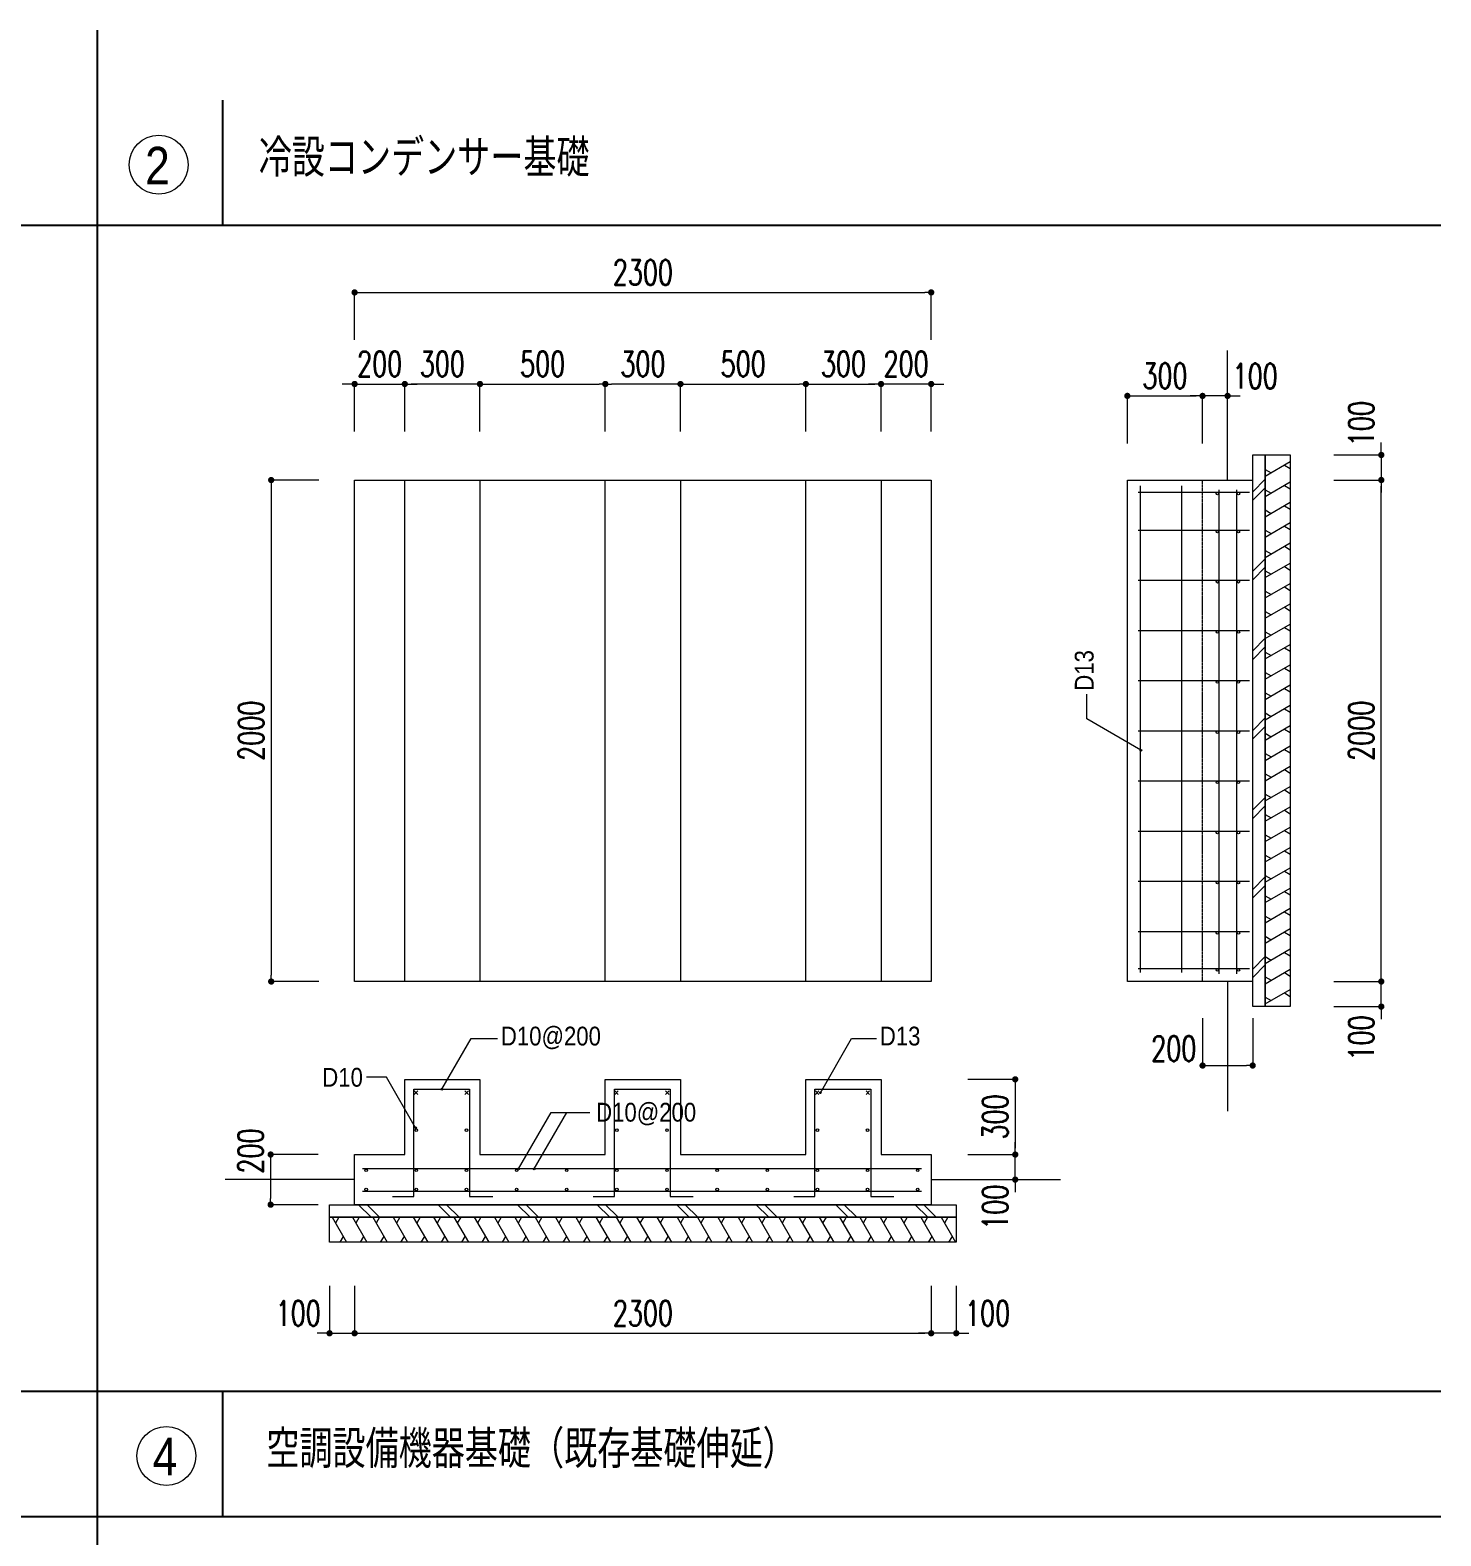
# Model space of a CAD drawing. Header units: millimetres. Extents: x 3721 to 423725, y 3529 to 115772.
# Drawn here: x 140741 to 163252, y 91752 to 115772 of the extents above; entities that cross this region are included whole.
import ezdxf
from ezdxf.enums import TextEntityAlignment as Align

# ---------------------------------------------------------------- set-up
doc = ezdxf.new("R2010")
doc.units = ezdxf.units.MM
doc.header["$LTSCALE"] = 0.2
doc.header["$PDMODE"] = 1
doc.linetypes.add('HIDDEN', pattern=[0.375, 0.25, -0.125])
doc.layers.get('Defpoints').update_dxf_attribs({"color": 40})
doc.layers.add('92 設備記述', color=3, linetype='Continuous')
doc.layers.add('A_タイトル枠', color=7, linetype='Continuous')
for name, color, linetype, lineweight, true_color in [('A_寸法', 1, 'Continuous', 9, 0xff0000), ('改修範囲', 1, 'Continuous', 9, 0xff0000), ('改修記述', 1, 'Continuous', 9, 0xff0000)]:
    doc.layers.add(name, color=color, linetype=linetype, lineweight=lineweight, true_color=true_color)
doc.styles.add('Dim', font='simplex.shx', dxfattribs={"width": 0.7, "bigfont": 'extfont2.shx'})
doc.styles.add('Standard-A', font='romans.shx', dxfattribs={"bigfont": 'extfont2.shx'})
doc.styles.add('スタイル1', font='MS PGothic.ttf')
doc.dimstyles.new('1-200', dxfattribs={"dimscale": 200, "dimtxt": 3, "dimasz": 1, "dimexe": 1, "dimexo": 1, "dimgap": 1, "dimtad": 1, "dimdec": 0, "dimtxsty": 'Dim', "dimblk": 'DOT', "dimcen": 2.5, "dimadec": 0, "dimazin": 0, "dimtfac": 1, "dimtdec": 0, "dimtix": 1, "dimtmove": 2, "dimatfit": 3, "dimldrblk": '引出線', "dimfxl": 1, "dimlwd": -1, "dimlwe": -1, "dimarcsym": 0})

# ---------------------------------------------------------------- blocks, each defined once
blk = doc.blocks.new('_Dot')
at = {"color": 0, "linetype": 'ByBlock', "lineweight": -2}
blk.add_line((-0.5, 0), (-1, 0), dxfattribs=at)
at = {"color": 0, "linetype": 'ByBlock', "const_width": 0.5}
blk.add_lwpolyline([(-0.25, 0, 1), (0.25, 0, 1)], format="xyb", close=True, dxfattribs=at)
blk = doc.blocks.new('*D38')
at = {"layer": 'A_寸法', "color": 0, "transparency": 16777216}
for p, q in [((145346, 108595), (144588, 108595)), ((144588, 108495), (144588, 100695)), ((145346, 100595), (144588, 100595))]:
    blk.add_line(p, q, dxfattribs=at)
at = {"layer": 'Defpoints', "color": 0, "transparency": 16777216}
for p in [(145346, 108595), (144588, 100595), (145346, 100595)]:
    blk.add_point(p, dxfattribs=at)
at = {"layer": 'A_寸法', "color": 0, "transparency": 16777216, "xscale": 100, "yscale": 100, "zscale": 100}
for p, rotation in [((144588, 108595), 90), ((144588, 100595), 270)]:
    blk.add_blockref('_Dot', p, dxfattribs=dict(at, rotation=rotation))
at = {"layer": 'A_寸法', "color": 0, "transparency": 16777216, "insert": (144268, 104595), "char_height": 400, "attachment_point": 5, "rotation": 90, "style": 'Dim'}
blk.add_mtext('2000', dxfattribs=at)
blk = doc.blocks.new('引出線')
at = {"color": 0, "linetype": 'ByBlock'}
for points in [[(0, 0), (-1.96, -0.4)], [(-1, 0), (0, 0)]]:
    blk.add_lwpolyline(points, dxfattribs=at)
blk = doc.blocks.new('*D39')
at = {"layer": 'A_寸法', "color": 0, "transparency": 16777216}
for p, q in [((145919, 110830), (145919, 111588)), ((146019, 111588), (155019, 111588)), ((155119, 110830), (155119, 111588))]:
    blk.add_line(p, q, dxfattribs=at)
at = {"layer": 'Defpoints', "color": 0, "transparency": 16777216}
for p in [(155119, 111588), (145919, 110830), (155119, 110830)]:
    blk.add_point(p, dxfattribs=at)
at = {"layer": 'A_寸法', "color": 0, "transparency": 16777216, "xscale": 100, "yscale": 100, "zscale": 100, "rotation": 180}
blk.add_blockref('_Dot', (145919, 111588), dxfattribs=at)
at = {"layer": 'A_寸法', "color": 0, "transparency": 16777216, "xscale": 100, "yscale": 100, "zscale": 100}
blk.add_blockref('_Dot', (155119, 111588), dxfattribs=at)
at = {"layer": 'A_寸法', "color": 0, "transparency": 16777216, "insert": (150519, 111908), "char_height": 400, "attachment_point": 5, "style": 'Dim'}
blk.add_mtext('2300', dxfattribs=at)
blk = doc.blocks.new('*D40')
at = {"layer": 'A_寸法', "color": 0, "transparency": 16777216}
for p, q in [((145819, 110127), (145719, 110127)), ((145919, 109369), (145919, 110127)), ((145919, 110127), (146719, 110127)), ((146719, 109369), (146719, 110127)), ((146819, 110127), (146919, 110127))]:
    blk.add_line(p, q, dxfattribs=at)
at = {"layer": 'Defpoints', "color": 0, "transparency": 16777216}
for p in [(146719, 110127), (145919, 109369), (146719, 109369)]:
    blk.add_point(p, dxfattribs=at)
at = {"layer": 'A_寸法', "color": 0, "transparency": 16777216, "xscale": 100, "yscale": 100, "zscale": 100}
blk.add_blockref('_Dot', (145919, 110127), dxfattribs=at)
at = {"layer": 'A_寸法', "color": 0, "transparency": 16777216, "xscale": 100, "yscale": 100, "zscale": 100, "rotation": 180}
blk.add_blockref('_Dot', (146719, 110127), dxfattribs=at)
at = {"layer": 'A_寸法', "color": 0, "transparency": 16777216, "insert": (146319, 110447), "char_height": 400, "attachment_point": 5, "style": 'Dim'}
blk.add_mtext('200', dxfattribs=at)
blk = doc.blocks.new('*D41')
at = {"layer": 'A_寸法', "color": 0, "transparency": 16777216}
for p, q in [((146719, 109369), (146719, 110127)), ((147819, 110127), (146819, 110127)), ((147919, 109369), (147919, 110127))]:
    blk.add_line(p, q, dxfattribs=at)
at = {"layer": 'Defpoints', "color": 0, "transparency": 16777216}
for p in [(146719, 110127), (146719, 109369), (147919, 109369)]:
    blk.add_point(p, dxfattribs=at)
at = {"layer": 'A_寸法', "color": 0, "transparency": 16777216, "xscale": 100, "yscale": 100, "zscale": 100, "rotation": 180}
blk.add_blockref('_Dot', (146719, 110127), dxfattribs=at)
at = {"layer": 'A_寸法', "color": 0, "transparency": 16777216, "xscale": 100, "yscale": 100, "zscale": 100}
blk.add_blockref('_Dot', (147919, 110127), dxfattribs=at)
at = {"layer": 'A_寸法', "color": 0, "transparency": 16777216, "insert": (147319, 110447), "char_height": 400, "attachment_point": 5, "style": 'Dim'}
blk.add_mtext('300', dxfattribs=at)
blk = doc.blocks.new('*D42')
at = {"layer": 'A_寸法', "color": 0, "transparency": 16777216}
for p, q in [((147919, 109369), (147919, 110127)), ((148019, 110127), (149819, 110127)), ((149919, 109369), (149919, 110127))]:
    blk.add_line(p, q, dxfattribs=at)
at = {"layer": 'Defpoints', "color": 0, "transparency": 16777216}
for p in [(149919, 110127), (147919, 109369), (149919, 109369)]:
    blk.add_point(p, dxfattribs=at)
at = {"layer": 'A_寸法', "color": 0, "transparency": 16777216, "xscale": 100, "yscale": 100, "zscale": 100, "rotation": 180}
blk.add_blockref('_Dot', (147919, 110127), dxfattribs=at)
at = {"layer": 'A_寸法', "color": 0, "transparency": 16777216, "xscale": 100, "yscale": 100, "zscale": 100}
blk.add_blockref('_Dot', (149919, 110127), dxfattribs=at)
at = {"layer": 'A_寸法', "color": 0, "transparency": 16777216, "insert": (148919, 110447), "char_height": 400, "attachment_point": 5, "style": 'Dim'}
blk.add_mtext('500', dxfattribs=at)
blk = doc.blocks.new('*D43')
at = {"layer": 'A_寸法', "color": 0, "transparency": 16777216}
for p, q in [((154219, 110127), (154119, 110127)), ((154319, 109369), (154319, 110127)), ((155119, 110127), (154319, 110127)), ((155119, 109369), (155119, 110127)), ((155219, 110127), (155319, 110127))]:
    blk.add_line(p, q, dxfattribs=at)
at = {"layer": 'Defpoints', "color": 0, "transparency": 16777216}
for p in [(154319, 110127), (154319, 109369), (155119, 109369)]:
    blk.add_point(p, dxfattribs=at)
at = {"layer": 'A_寸法', "color": 0, "transparency": 16777216, "xscale": 100, "yscale": 100, "zscale": 100}
blk.add_blockref('_Dot', (154319, 110127), dxfattribs=at)
at = {"layer": 'A_寸法', "color": 0, "transparency": 16777216, "xscale": 100, "yscale": 100, "zscale": 100, "rotation": 180}
blk.add_blockref('_Dot', (155119, 110127), dxfattribs=at)
at = {"layer": 'A_寸法', "color": 0, "transparency": 16777216, "insert": (154719, 110447), "char_height": 400, "attachment_point": 5, "style": 'Dim'}
blk.add_mtext('200', dxfattribs=at)
blk = doc.blocks.new('*D44')
at = {"layer": 'A_寸法', "color": 0, "transparency": 16777216}
for p, q in [((153119, 109369), (153119, 110127)), ((153219, 110127), (154219, 110127)), ((154319, 109369), (154319, 110127))]:
    blk.add_line(p, q, dxfattribs=at)
at = {"layer": 'Defpoints', "color": 0, "transparency": 16777216}
for p in [(154319, 110127), (153119, 109369), (154319, 109369)]:
    blk.add_point(p, dxfattribs=at)
at = {"layer": 'A_寸法', "color": 0, "transparency": 16777216, "xscale": 100, "yscale": 100, "zscale": 100, "rotation": 180}
blk.add_blockref('_Dot', (153119, 110127), dxfattribs=at)
at = {"layer": 'A_寸法', "color": 0, "transparency": 16777216, "xscale": 100, "yscale": 100, "zscale": 100}
blk.add_blockref('_Dot', (154319, 110127), dxfattribs=at)
at = {"layer": 'A_寸法', "color": 0, "transparency": 16777216, "insert": (153719, 110447), "char_height": 400, "attachment_point": 5, "style": 'Dim'}
blk.add_mtext('300', dxfattribs=at)
blk = doc.blocks.new('*D45')
at = {"layer": 'A_寸法', "color": 0, "transparency": 16777216}
for p, q in [((149919, 109369), (149919, 110127)), ((151019, 110127), (150019, 110127)), ((151119, 109369), (151119, 110127))]:
    blk.add_line(p, q, dxfattribs=at)
at = {"layer": 'Defpoints', "color": 0, "transparency": 16777216}
for p in [(149919, 110127), (149919, 109369), (151119, 109369)]:
    blk.add_point(p, dxfattribs=at)
at = {"layer": 'A_寸法', "color": 0, "transparency": 16777216, "xscale": 100, "yscale": 100, "zscale": 100, "rotation": 180}
blk.add_blockref('_Dot', (149919, 110127), dxfattribs=at)
at = {"layer": 'A_寸法', "color": 0, "transparency": 16777216, "xscale": 100, "yscale": 100, "zscale": 100}
blk.add_blockref('_Dot', (151119, 110127), dxfattribs=at)
at = {"layer": 'A_寸法', "color": 0, "transparency": 16777216, "insert": (150519, 110447), "char_height": 400, "attachment_point": 5, "style": 'Dim'}
blk.add_mtext('300', dxfattribs=at)
blk = doc.blocks.new('*D46')
at = {"layer": 'A_寸法', "color": 0, "transparency": 16777216}
for p, q in [((151119, 109369), (151119, 110127)), ((151219, 110127), (153019, 110127)), ((153119, 109369), (153119, 110127))]:
    blk.add_line(p, q, dxfattribs=at)
at = {"layer": 'Defpoints', "color": 0, "transparency": 16777216}
for p in [(153119, 110127), (151119, 109369), (153119, 109369)]:
    blk.add_point(p, dxfattribs=at)
at = {"layer": 'A_寸法', "color": 0, "transparency": 16777216, "xscale": 100, "yscale": 100, "zscale": 100, "rotation": 180}
blk.add_blockref('_Dot', (151119, 110127), dxfattribs=at)
at = {"layer": 'A_寸法', "color": 0, "transparency": 16777216, "xscale": 100, "yscale": 100, "zscale": 100}
blk.add_blockref('_Dot', (153119, 110127), dxfattribs=at)
at = {"layer": 'A_寸法', "color": 0, "transparency": 16777216, "insert": (152119, 110447), "char_height": 400, "attachment_point": 5, "style": 'Dim'}
blk.add_mtext('500', dxfattribs=at)
blk = doc.blocks.new('*D19')
at = {"layer": 'A_寸法', "color": 0, "transparency": 16777216}
for p, q in [((145919, 95742), (145919, 94984)), ((155119, 95742), (155119, 94984)), ((146019, 94984), (155019, 94984))]:
    blk.add_line(p, q, dxfattribs=at)
at = {"layer": 'Defpoints', "color": 0, "transparency": 16777216}
for p in [(145919, 95742), (155119, 95742), (155119, 94984)]:
    blk.add_point(p, dxfattribs=at)
at = {"layer": 'A_寸法', "color": 0, "transparency": 16777216, "xscale": 100, "yscale": 100, "zscale": 100, "rotation": 180}
blk.add_blockref('_Dot', (145919, 94984), dxfattribs=at)
at = {"layer": 'A_寸法', "color": 0, "transparency": 16777216, "xscale": 100, "yscale": 100, "zscale": 100}
blk.add_blockref('_Dot', (155119, 94984), dxfattribs=at)
at = {"layer": 'A_寸法', "color": 0, "transparency": 16777216, "insert": (150519, 95304), "char_height": 400, "attachment_point": 5, "style": 'Dim'}
blk.add_mtext('2300', dxfattribs=at)
blk = doc.blocks.new('*D20')
at = {"layer": 'A_寸法', "color": 0, "transparency": 16777216}
for p, q in [((145519, 95742), (145519, 94984)), ((145919, 95742), (145919, 94984)), ((145419, 94984), (145319, 94984)), ((145519, 94984), (145919, 94984)), ((146019, 94984), (146119, 94984))]:
    blk.add_line(p, q, dxfattribs=at)
at = {"layer": 'Defpoints', "color": 0, "transparency": 16777216}
for p in [(145519, 95742), (145919, 95742), (145919, 94984)]:
    blk.add_point(p, dxfattribs=at)
at = {"layer": 'A_寸法', "color": 0, "transparency": 16777216, "xscale": 100, "yscale": 100, "zscale": 100}
blk.add_blockref('_Dot', (145519, 94984), dxfattribs=at)
at = {"layer": 'A_寸法', "color": 0, "transparency": 16777216, "xscale": 100, "yscale": 100, "zscale": 100, "rotation": 180}
blk.add_blockref('_Dot', (145919, 94984), dxfattribs=at)
at = {"layer": 'A_寸法', "color": 0, "transparency": 16777216, "insert": (145019, 95304), "char_height": 400, "attachment_point": 5, "style": 'Dim'}
blk.add_mtext('100', dxfattribs=at)
blk = doc.blocks.new('*D21')
at = {"layer": 'A_寸法', "color": 0, "transparency": 16777216}
for p, q in [((155119, 95742), (155119, 94984)), ((155519, 95742), (155519, 94984)), ((155019, 94984), (154919, 94984)), ((155519, 94984), (155119, 94984)), ((155619, 94984), (155719, 94984))]:
    blk.add_line(p, q, dxfattribs=at)
at = {"layer": 'Defpoints', "color": 0, "transparency": 16777216}
for p in [(155119, 95742), (155519, 95742), (155119, 94984)]:
    blk.add_point(p, dxfattribs=at)
at = {"layer": 'A_寸法', "color": 0, "transparency": 16777216, "xscale": 100, "yscale": 100, "zscale": 100}
blk.add_blockref('_Dot', (155119, 94984), dxfattribs=at)
at = {"layer": 'A_寸法', "color": 0, "transparency": 16777216, "xscale": 100, "yscale": 100, "zscale": 100, "rotation": 180}
blk.add_blockref('_Dot', (155519, 94984), dxfattribs=at)
at = {"layer": 'A_寸法', "color": 0, "transparency": 16777216, "insert": (156019, 95304), "char_height": 400, "attachment_point": 5, "style": 'Dim'}
blk.add_mtext('100', dxfattribs=at)
blk = doc.blocks.new('*D22')
at = {"layer": 'A_寸法', "color": 0, "transparency": 16777216}
for p, q in [((156460, 97935), (156460, 98035)), ((155702, 97835), (156460, 97835)), ((156460, 97435), (156460, 97835)), ((155702, 97435), (156460, 97435)), ((156460, 97335), (156460, 97235))]:
    blk.add_line(p, q, dxfattribs=at)
at = {"layer": 'Defpoints', "color": 0, "transparency": 16777216}
for p in [(155702, 97835), (156460, 97835), (155702, 97435)]:
    blk.add_point(p, dxfattribs=at)
at = {"layer": 'A_寸法', "color": 0, "transparency": 16777216, "xscale": 100, "yscale": 100, "zscale": 100}
for p, rotation in [((156460, 97835), 270), ((156460, 97435), 90)]:
    blk.add_blockref('_Dot', p, dxfattribs=dict(at, rotation=rotation))
at = {"layer": 'A_寸法', "color": 0, "transparency": 16777216, "insert": (156140, 96995), "char_height": 400, "attachment_point": 5, "rotation": 90, "style": 'Dim'}
blk.add_mtext('100', dxfattribs=at)
blk = doc.blocks.new('*D23')
at = {"layer": 'A_寸法', "color": 0, "transparency": 16777216}
for p, q in [((155702, 99035), (156460, 99035)), ((156460, 98935), (156460, 97935)), ((155702, 97835), (156460, 97835))]:
    blk.add_line(p, q, dxfattribs=at)
at = {"layer": 'Defpoints', "color": 0, "transparency": 16777216}
for p in [(155702, 99035), (155702, 97835), (156460, 97835)]:
    blk.add_point(p, dxfattribs=at)
at = {"layer": 'A_寸法', "color": 0, "transparency": 16777216, "xscale": 100, "yscale": 100, "zscale": 100}
for p, rotation in [((156460, 99035), 90), ((156460, 97835), 270)]:
    blk.add_blockref('_Dot', p, dxfattribs=dict(at, rotation=rotation))
at = {"layer": 'A_寸法', "color": 0, "transparency": 16777216, "insert": (156140, 98435), "char_height": 400, "attachment_point": 5, "rotation": 90, "style": 'Dim'}
blk.add_mtext('300', dxfattribs=at)
blk = doc.blocks.new('*D25')
at = {"layer": 'A_寸法', "color": 0, "transparency": 16777216}
for p, q in [((145337, 97835), (144579, 97835)), ((144579, 97735), (144579, 97135)), ((145337, 97035), (144579, 97035))]:
    blk.add_line(p, q, dxfattribs=at)
at = {"layer": 'Defpoints', "color": 0, "transparency": 16777216}
for p in [(145337, 97835), (144579, 97035), (145337, 97035)]:
    blk.add_point(p, dxfattribs=at)
at = {"layer": 'A_寸法', "color": 0, "transparency": 16777216, "xscale": 100, "yscale": 100, "zscale": 100}
for p, rotation in [((144579, 97835), 90), ((144579, 97035), 270)]:
    blk.add_blockref('_Dot', p, dxfattribs=dict(at, rotation=rotation))
at = {"layer": 'A_寸法', "color": 0, "transparency": 16777216, "insert": (144259, 97891), "char_height": 400, "attachment_point": 5, "rotation": 90, "style": 'Dim'}
blk.add_mtext('200', dxfattribs=at)
blk = doc.blocks.new('*D54')
at = {"layer": 'A_寸法', "color": 0, "transparency": 16777216}
for p, q in [((161543, 108595), (162301, 108595)), ((162301, 100695), (162301, 108495)), ((161543, 100595), (162301, 100595))]:
    blk.add_line(p, q, dxfattribs=at)
at = {"layer": 'Defpoints', "color": 0, "transparency": 16777216}
for p in [(161543, 108595), (162301, 108595), (161543, 100595)]:
    blk.add_point(p, dxfattribs=at)
at = {"layer": 'A_寸法', "color": 0, "transparency": 16777216, "xscale": 100, "yscale": 100, "zscale": 100}
for p, rotation in [((162301, 108595), 90), ((162301, 100595), 270)]:
    blk.add_blockref('_Dot', p, dxfattribs=dict(at, rotation=rotation))
at = {"layer": 'A_寸法', "color": 0, "transparency": 16777216, "insert": (161981, 104595), "char_height": 400, "attachment_point": 5, "rotation": 90, "style": 'Dim'}
blk.add_mtext('2000', dxfattribs=at)
blk = doc.blocks.new('*D55')
at = {"layer": 'A_寸法', "color": 0, "transparency": 16777216}
for p, q in [((162301, 100695), (162301, 100795)), ((161543, 100595), (162301, 100595)), ((162301, 100195), (162301, 100595)), ((161543, 100195), (162301, 100195)), ((162301, 100095), (162301, 99995))]:
    blk.add_line(p, q, dxfattribs=at)
at = {"layer": 'Defpoints', "color": 0, "transparency": 16777216}
for p in [(161543, 100595), (162301, 100595), (161543, 100195)]:
    blk.add_point(p, dxfattribs=at)
at = {"layer": 'A_寸法', "color": 0, "transparency": 16777216, "xscale": 100, "yscale": 100, "zscale": 100}
for p, rotation in [((162301, 100595), 270), ((162301, 100195), 90)]:
    blk.add_blockref('_Dot', p, dxfattribs=dict(at, rotation=rotation))
at = {"layer": 'A_寸法', "color": 0, "transparency": 16777216, "insert": (161981, 99695), "char_height": 400, "attachment_point": 5, "rotation": 90, "style": 'Dim'}
blk.add_mtext('100', dxfattribs=at)
blk = doc.blocks.new('*D56')
at = {"layer": 'A_寸法', "color": 0, "transparency": 16777216}
for p, q in [((162301, 109095), (162301, 109195)), ((161543, 108995), (162301, 108995)), ((162301, 108995), (162301, 108595)), ((161543, 108595), (162301, 108595)), ((162301, 108495), (162301, 108395))]:
    blk.add_line(p, q, dxfattribs=at)
at = {"layer": 'Defpoints', "color": 0, "transparency": 16777216}
for p in [(161543, 108995), (161543, 108595), (162301, 108595)]:
    blk.add_point(p, dxfattribs=at)
at = {"layer": 'A_寸法', "color": 0, "transparency": 16777216, "xscale": 100, "yscale": 100, "zscale": 100}
for p, rotation in [((162301, 108995), 270), ((162301, 108595), 90)]:
    blk.add_blockref('_Dot', p, dxfattribs=dict(at, rotation=rotation))
at = {"layer": 'A_寸法', "color": 0, "transparency": 16777216, "insert": (161981, 109495), "char_height": 400, "attachment_point": 5, "rotation": 90, "style": 'Dim'}
blk.add_mtext('100', dxfattribs=at)
blk = doc.blocks.new('*D57')
at = {"layer": 'A_寸法', "color": 0, "transparency": 16777216}
for p, q in [((159349, 109937), (159249, 109937)), ((159449, 109179), (159449, 109937)), ((159849, 109937), (159449, 109937)), ((159849, 109179), (159849, 109937)), ((159949, 109937), (160049, 109937))]:
    blk.add_line(p, q, dxfattribs=at)
at = {"layer": 'Defpoints', "color": 0, "transparency": 16777216}
for p in [(159449, 109937), (159449, 109179), (159849, 109179)]:
    blk.add_point(p, dxfattribs=at)
at = {"layer": 'A_寸法', "color": 0, "transparency": 16777216, "xscale": 100, "yscale": 100, "zscale": 100}
blk.add_blockref('_Dot', (159449, 109937), dxfattribs=at)
at = {"layer": 'A_寸法', "color": 0, "transparency": 16777216, "xscale": 100, "yscale": 100, "zscale": 100, "rotation": 180}
blk.add_blockref('_Dot', (159849, 109937), dxfattribs=at)
at = {"layer": 'A_寸法', "color": 0, "transparency": 16777216, "insert": (160289, 110253), "char_height": 400, "attachment_point": 5, "style": 'Dim'}
blk.add_mtext('100', dxfattribs=at)
blk = doc.blocks.new('*D58')
at = {"layer": 'A_寸法', "color": 0, "transparency": 16777216}
for p, q in [((158249, 109179), (158249, 109937)), ((158349, 109937), (159349, 109937)), ((159449, 109179), (159449, 109937))]:
    blk.add_line(p, q, dxfattribs=at)
at = {"layer": 'Defpoints', "color": 0, "transparency": 16777216}
for p in [(159449, 109937), (158249, 109179), (159449, 109179)]:
    blk.add_point(p, dxfattribs=at)
at = {"layer": 'A_寸法', "color": 0, "transparency": 16777216, "xscale": 100, "yscale": 100, "zscale": 100, "rotation": 180}
blk.add_blockref('_Dot', (158249, 109937), dxfattribs=at)
at = {"layer": 'A_寸法', "color": 0, "transparency": 16777216, "xscale": 100, "yscale": 100, "zscale": 100}
blk.add_blockref('_Dot', (159449, 109937), dxfattribs=at)
at = {"layer": 'A_寸法', "color": 0, "transparency": 16777216, "insert": (158849, 110257), "char_height": 400, "attachment_point": 5, "style": 'Dim'}
blk.add_mtext('300', dxfattribs=at)
blk = doc.blocks.new('*D59')
at = {"layer": 'A_寸法', "color": 0, "transparency": 16777216}
for p, q in [((159449, 100013), (159449, 99255)), ((160249, 100013), (160249, 99255)), ((159549, 99255), (160149, 99255))]:
    blk.add_line(p, q, dxfattribs=at)
at = {"layer": 'Defpoints', "color": 0, "transparency": 16777216}
for p in [(159449, 100013), (160249, 100013), (160249, 99255)]:
    blk.add_point(p, dxfattribs=at)
at = {"layer": 'A_寸法', "color": 0, "transparency": 16777216, "xscale": 100, "yscale": 100, "zscale": 100, "rotation": 180}
blk.add_blockref('_Dot', (159449, 99255), dxfattribs=at)
at = {"layer": 'A_寸法', "color": 0, "transparency": 16777216, "xscale": 100, "yscale": 100, "zscale": 100}
blk.add_blockref('_Dot', (160249, 99255), dxfattribs=at)
at = {"layer": 'A_寸法', "color": 0, "transparency": 16777216, "insert": (158990, 99525), "char_height": 400, "attachment_point": 5, "style": 'Dim'}
blk.add_mtext('200', dxfattribs=at)

msp = doc.modelspace()

# ---------------------------------------------------------------- hatches: boundary and pattern name
at = {"layer": '改修範囲', "transparency": 33554687}
h = msp.add_hatch(color=256, dxfattribs=at)
h.dxf.hatch_style = 1
h.paths.add_polyline_path([(158452.8, 104291.8, 0.5773503), (158464.5, 104271.6), (158464.5, 104285.1)])
h.paths.add_polyline_path([(158452.8, 104291.8), (158464.5, 104285.1), (158464.5, 104298.5, 0.2679492)])
h.paths.add_polyline_path([(158464.5, 104298.5), (158464.5, 104285.1), (158464.5, 104271.6, 1)])
h = msp.add_hatch(color=256, dxfattribs=at)
h.dxf.hatch_style = 1
h.paths.add_polyline_path([(147316, 98888.2, 0.5773503), (147295.8, 98876.5), (147309.3, 98876.5)])
h.paths.add_polyline_path([(147316, 98888.2), (147309.3, 98876.5), (147322.8, 98876.5, 0.2679492)])
h.paths.add_polyline_path([(147322.8, 98876.5), (147309.3, 98876.5), (147295.8, 98876.5, 1)])
h = msp.add_hatch(color=256, dxfattribs=at)
h.dxf.hatch_style = 1
h.paths.add_polyline_path([(153357.1, 98832.5, 0.5773503), (153336.9, 98820.8), (153350.3, 98820.8)])
h.paths.add_polyline_path([(153357.1, 98832.5), (153350.3, 98820.8), (153363.8, 98820.8, 0.2679492)])
h.paths.add_polyline_path([(153363.8, 98820.8), (153350.3, 98820.8), (153336.9, 98820.8, 1)])
h = msp.add_hatch(color=256, dxfattribs=at)
h.dxf.hatch_style = 1
h.paths.add_polyline_path([(146885.8, 98273.6, -0.5773503), (146906, 98261.9), (146892.5, 98261.9)])
h.paths.add_polyline_path([(146885.8, 98273.6), (146892.5, 98261.9), (146879, 98261.9, -0.2679492)])
h.paths.add_polyline_path([(146879, 98261.9), (146892.5, 98261.9), (146906, 98261.9, -1)])
h = msp.add_hatch(color=256, dxfattribs=at)
h.dxf.hatch_style = 1
h.paths.add_polyline_path([(148541, 97617.3, 0.5773503), (148520.8, 97605.6), (148534.3, 97605.6)])
h.paths.add_polyline_path([(148541, 97617.3), (148534.3, 97605.6), (148547.8, 97605.6, 0.2679492)])
h.paths.add_polyline_path([(148547.8, 97605.6), (148534.3, 97605.6), (148520.8, 97605.6, 1)])
h = msp.add_hatch(color=256, dxfattribs=at)
h.dxf.hatch_style = 1
h.paths.add_polyline_path([(148791.1, 97617.3, 0.5773503), (148770.9, 97605.6), (148784.4, 97605.6)])
h.paths.add_polyline_path([(148791.1, 97617.3), (148784.4, 97605.6), (148797.9, 97605.6, 0.2679492)])
h.paths.add_polyline_path([(148797.9, 97605.6), (148784.4, 97605.6), (148770.9, 97605.6, 1)])

# ---------------------------------------------------------------- linework, layer by layer
at = {"layer": 'A_タイトル枠', "linetype": 'Continuous'}
for p, q in [((141813, 115772.4), (141813, 61682.1)), ((143813, 114652.9), (143813, 112652.9)), ((163252, 112652.9), (118229.8, 112652.9)), ((163252, 94054.6), (118229.8, 94054.6)), ((143813, 94054.6), (143813, 92054.6)), ((163252, 92054.6), (118229.8, 92054.6))]:
    msp.add_line(p, q, dxfattribs=at)
at = {"layer": '改修範囲'}
for p, q in [((159849.5, 108595.3), (159849.5, 110661.3)), ((160449.5, 108657.2), (160849.5, 108888.2)), ((160754.2, 108833.2), (160849.5, 108778.2)), ((158249.5, 108595.3), (160249.5, 108595.3)), ((158249.5, 100595.3), (158249.5, 108595.3)), ((160249.5, 108407.8), (160449.5, 108607.8)), ((160449.5, 108765.3), (160543, 108711.3)), ((158424.1, 108403.1), (160196.5, 108403.1)), ((158461, 100739.3), (158461, 108502.5)), ((159120, 100739.3), (159120, 108502.5)), ((159712.8, 100719.5), (159712.8, 108439.5)), ((159993.7, 100719.5), (159993.7, 108439.5)), ((160249.5, 108272.4), (160449.5, 108472.4)), ((160449.5, 108333.4), (160849.5, 108564.3)), ((160449.5, 108441.4), (160543, 108387.4)), ((160754.2, 108509.3), (160849.5, 108454.3)), ((160449.5, 108009.5), (160849.5, 108240.4)), ((160449.5, 108117.6), (160543, 108063.5)), ((160754.2, 108185.4), (160849.5, 108130.4)), ((160449.5, 107685.6), (160849.5, 107916.6)), ((160754.2, 107861.6), (160849.5, 107806.6)), ((158424.1, 107795.3), (160196.5, 107795.3)), ((160449.5, 107793.7), (160543, 107739.7)), ((160449.5, 107361.8), (160849.5, 107592.7)), ((160449.5, 107469.8), (160543, 107415.8)), ((160754.2, 107537.7), (160849.5, 107482.7)), ((160249.5, 107138.8), (160449.5, 107338.8)), ((160249.5, 107003.4), (160449.5, 107203.4)), ((160449.5, 107037.9), (160849.5, 107268.8)), ((160449.5, 107146), (160543, 107091.9)), ((160754.2, 107213.8), (160849.5, 107158.8)), ((158424.1, 106995.3), (160196.5, 106995.3)), ((160449.5, 106714), (160849.5, 106945)), ((160449.5, 106822.1), (160543, 106768.1)), ((160754.2, 106890), (160849.5, 106835)), ((160449.5, 106390.2), (160849.5, 106621.1)), ((160449.5, 106498.2), (160543, 106444.2)), ((160754.2, 106566.1), (160849.5, 106511.1)), ((158424.1, 106195.3), (160196.5, 106195.3)), ((160449.5, 106066.3), (160849.5, 106297.2)), ((160449.5, 106174.3), (160543, 106120.3)), ((160754.2, 106242.2), (160849.5, 106187.2)), ((160249.5, 105869.9), (160449.5, 106069.9)), ((160249.5, 105734.5), (160449.5, 105934.5)), ((160449.5, 105742.4), (160849.5, 105973.4)), ((160449.5, 105850.5), (160543, 105796.4)), ((160754.2, 105918.4), (160849.5, 105863.4)), ((160449.5, 105418.5), (160849.5, 105649.5)), ((160449.5, 105526.6), (160543, 105472.6)), ((160754.2, 105594.5), (160849.5, 105539.5)), ((158424.1, 105395.3), (160196.5, 105395.3)), ((160449.5, 105094.7), (160849.5, 105325.6)), ((160754.2, 105270.6), (160849.5, 105215.6)), ((157600.1, 104784.1), (157600.1, 105178.7)), ((160449.5, 105202.7), (160543, 105148.7)), ((160449.5, 104770.8), (160849.5, 105001.8)), ((158464.5, 104285.1), (157600.1, 104784.1)), ((160249.5, 104601), (160449.5, 104801)), ((160449.5, 104878.9), (160543, 104824.8)), ((160754.2, 104946.8), (160849.5, 104891.7)), ((158424.1, 104595.3), (160196.5, 104595.3)), ((160249.5, 104465.6), (160449.5, 104665.6)), ((160449.5, 104446.9), (160849.5, 104677.9)), ((160449.5, 104555), (160543, 104501)), ((160754.2, 104622.9), (160849.5, 104567.9)), ((160449.5, 104123.1), (160849.5, 104354)), ((160754.2, 104299), (160849.5, 104244)), ((160449.5, 104231.1), (160543, 104177.1)), ((160449.5, 103799.2), (160849.5, 104030.1)), ((158424.1, 103795.3), (160196.5, 103795.3)), ((160449.5, 103907.3), (160543, 103853.2)), ((160754.2, 103975.1), (160849.5, 103920.1)), ((160249.5, 103332.1), (160449.5, 103532.1)), ((160449.5, 103475.3), (160849.5, 103706.3)), ((160449.5, 103583.4), (160543, 103529.4)), ((160754.2, 103651.3), (160849.5, 103596.3)), ((160249.5, 103196.7), (160449.5, 103396.7)), ((160449.5, 103151.5), (160849.5, 103382.4)), ((160754.2, 103327.4), (160849.5, 103272.4)), ((160449.5, 103259.5), (160543, 103205.5)), ((160449.5, 102827.6), (160849.5, 103058.5)), ((158424.1, 102995.3), (160196.5, 102995.3)), ((160449.5, 102935.7), (160543, 102881.6)), ((160754.2, 103003.5), (160849.5, 102948.5)), ((160449.5, 102503.7), (160849.5, 102734.7)), ((160449.5, 102611.8), (160543, 102557.8)), ((160754.2, 102679.7), (160849.5, 102624.7)), ((160449.5, 102179.9), (160849.5, 102410.8)), ((160754.2, 102355.8), (160849.5, 102300.8)), ((158424.1, 102195.3), (160196.5, 102195.3)), ((160249.5, 102063.2), (160449.5, 102263.2)), ((160249.5, 101927.8), (160449.5, 102127.8)), ((160449.5, 102287.9), (160543, 102233.9)), ((160449.5, 101856), (160849.5, 102086.9)), ((160449.5, 101964.1), (160543, 101910)), ((160754.2, 102031.9), (160849.5, 101976.9)), ((160449.5, 101532.1), (160849.5, 101763.1)), ((160449.5, 101640.2), (160543, 101586.2)), ((160754.2, 101708.1), (160849.5, 101653.1)), ((158424.1, 101395.3), (160196.5, 101395.3)), ((160449.5, 101208.3), (160849.5, 101439.2)), ((160754.2, 101384.2), (160849.5, 101329.2)), ((160449.5, 101316.3), (160543, 101262.3)), ((160249.5, 100794.3), (160449.5, 100994.3)), ((160449.5, 100884.4), (160849.5, 101115.3)), ((160449.5, 100992.5), (160543, 100938.4)), ((160754.2, 101060.3), (160849.5, 101005.3)), ((158424.1, 100803.1), (160196.5, 100803.1)), ((160249.5, 100658.9), (160449.5, 100858.9)), ((160449.5, 100560.5), (160849.5, 100791.5)), ((160449.5, 100668.6), (160543, 100614.6)), ((160754.2, 100736.5), (160849.5, 100681.5)), ((160249.5, 100595.3), (158249.5, 100595.3)), ((159849.5, 100595.3), (159849.5, 98529.2)), ((160449.5, 100236.7), (160849.5, 100467.6)), ((160754.2, 100412.6), (160849.5, 100357.6)), ((160449.5, 100344.7), (160543, 100290.7)), ((147309.3, 98876.5), (147776.1, 99685.1)), ((147776.1, 99685.1), (148197.5, 99685.1)), ((153350.3, 98820.8), (153849.4, 99685.1)), ((153849.4, 99685.1), (154244, 99685.1)), ((146425.7, 99070.5), (146106.1, 99070.5)), ((146892.5, 98261.9), (146425.7, 99070.5)), ((146871.3, 98850.9), (146926.7, 98795.5)), ((146926.7, 98850.9), (146871.3, 98795.5)), ((147680.1, 98850.9), (147735.5, 98795.5)), ((147735.5, 98850.9), (147680.1, 98795.5)), ((150071.3, 98850.9), (150126.7, 98795.5)), ((150126.7, 98850.9), (150071.3, 98795.5)), ((150880.1, 98850.9), (150935.5, 98795.5)), ((150935.5, 98850.9), (150880.1, 98795.5)), ((153271.3, 98850.9), (153326.7, 98795.5)), ((153326.7, 98850.9), (153271.3, 98795.5)), ((154080.1, 98850.9), (154135.5, 98795.5)), ((154135.5, 98850.9), (154080.1, 98795.5)), ((148534.3, 97605.6), (149055.2, 98507.9)), ((148784.4, 97605.6), (149305.3, 98507.9)), ((149055.2, 98507.9), (149672.7, 98507.9)), ((146043, 97611.1), (154963, 97611.1)), ((145918.8, 97434.7), (143852.7, 97434.7)), ((155118.8, 97434.7), (157184.9, 97434.7)), ((146043, 97249), (154963, 97249)), ((145560.2, 96834.7), (145791.1, 96434.7)), ((145668.2, 96834.7), (145614.2, 96741.2)), ((145884, 96834.7), (146115, 96434.7)), ((145992.1, 96834.7), (145938.1, 96741.2)), ((145982.4, 97034.7), (146182.4, 96834.7)), ((146117.8, 97034.7), (146317.8, 96834.7)), ((146207.9, 96834.7), (146438.8, 96434.7)), ((146316, 96834.7), (146261.9, 96741.2)), ((146531.8, 96834.7), (146762.7, 96434.7)), ((146639.8, 96834.7), (146585.8, 96741.2)), ((146855.6, 96834.7), (147086.6, 96434.7)), ((146963.7, 96834.7), (146909.7, 96741.2)), ((147179.5, 96834.7), (147410.4, 96434.7)), ((147287.6, 96834.7), (147233.5, 96741.2)), ((147251.3, 97034.7), (147451.3, 96834.7)), ((147386.7, 97034.7), (147586.7, 96834.7)), ((147503.4, 96834.7), (147734.3, 96434.7)), ((147611.4, 96834.7), (147557.4, 96741.2)), ((147827.2, 96834.7), (148058.2, 96434.7)), ((147935.3, 96834.7), (147881.3, 96741.2)), ((148151.1, 96834.7), (148382.1, 96434.7)), ((148259.2, 96834.7), (148205.1, 96741.2)), ((148475, 96834.7), (148705.9, 96434.7)), ((148520.2, 97034.7), (148720.2, 96834.7)), ((148583, 96834.7), (148529, 96741.2)), ((148655.6, 97034.7), (148855.6, 96834.7)), ((148798.8, 96834.7), (149029.8, 96434.7)), ((148906.9, 96834.7), (148852.9, 96741.2)), ((149122.7, 96834.7), (149353.7, 96434.7)), ((149230.8, 96834.7), (149176.7, 96741.2)), ((149446.6, 96834.7), (149677.5, 96434.7)), ((149554.6, 96834.7), (149500.6, 96741.2)), ((149770.5, 96834.7), (150001.4, 96434.7)), ((149789.1, 97034.7), (149989.1, 96834.7)), ((149878.5, 96834.7), (149824.5, 96741.2)), ((149924.5, 97034.7), (150124.5, 96834.7)), ((150094.3, 96834.7), (150325.3, 96434.7)), ((150202.4, 96834.7), (150148.4, 96741.2)), ((150418.2, 96834.7), (150649.1, 96434.7)), ((150526.3, 96834.7), (150472.2, 96741.2)), ((150742.1, 96834.7), (150973, 96434.7)), ((150850.1, 96834.7), (150796.1, 96741.2)), ((151058, 97034.7), (151258, 96834.7)), ((151065.9, 96834.7), (151296.9, 96434.7)), ((151174, 96834.7), (151120, 96741.2)), ((151193.4, 97034.7), (151393.4, 96834.7)), ((151389.8, 96834.7), (151620.7, 96434.7)), ((151497.9, 96834.7), (151443.8, 96741.2)), ((151713.7, 96834.7), (151944.6, 96434.7)), ((151821.7, 96834.7), (151767.7, 96741.2)), ((152037.5, 96834.7), (152268.5, 96434.7)), ((152145.6, 96834.7), (152091.6, 96741.2)), ((152327, 97034.7), (152527, 96834.7)), ((152361.4, 96834.7), (152592.3, 96434.7)), ((152469.5, 96834.7), (152415.4, 96741.2)), ((152462.3, 97034.7), (152662.3, 96834.7)), ((152685.3, 96834.7), (152916.2, 96434.7)), ((152793.3, 96834.7), (152739.3, 96741.2)), ((153009.1, 96834.7), (153240.1, 96434.7)), ((153117.2, 96834.7), (153063.2, 96741.2)), ((153333, 96834.7), (153563.9, 96434.7)), ((153441.1, 96834.7), (153387, 96741.2)), ((153595.9, 97034.7), (153795.9, 96834.7)), ((153656.9, 96834.7), (153887.8, 96434.7)), ((153764.9, 96834.7), (153710.9, 96741.2)), ((153731.3, 97034.7), (153931.3, 96834.7)), ((153980.7, 96834.7), (154211.7, 96434.7)), ((154088.8, 96834.7), (154034.8, 96741.2)), ((154304.6, 96834.7), (154535.6, 96434.7)), ((154412.7, 96834.7), (154358.6, 96741.2)), ((154628.5, 96834.7), (154859.4, 96434.7)), ((154736.5, 96834.7), (154682.5, 96741.2)), ((154864.8, 97034.7), (155064.8, 96834.7)), ((154952.4, 96834.7), (155183.3, 96434.7)), ((155000.2, 97034.7), (155200.2, 96834.7)), ((155060.4, 96834.7), (155006.4, 96741.2)), ((155276.2, 96834.7), (155507.2, 96434.7)), ((155384.3, 96834.7), (155330.2, 96741.2)), ((145736.1, 96530), (145681.1, 96434.7)), ((146060, 96530), (146005, 96434.7)), ((146383.8, 96530), (146328.8, 96434.7)), ((146707.7, 96530), (146652.7, 96434.7)), ((147031.6, 96530), (146976.6, 96434.7)), ((147355.4, 96530), (147300.4, 96434.7)), ((147679.3, 96530), (147624.3, 96434.7)), ((148003.2, 96530), (147948.2, 96434.7)), ((148327, 96530), (148272, 96434.7)), ((148650.9, 96530), (148595.9, 96434.7)), ((148974.8, 96530), (148919.8, 96434.7)), ((149298.7, 96530), (149243.7, 96434.7)), ((149622.5, 96530), (149567.5, 96434.7)), ((149946.4, 96530), (149891.4, 96434.7)), ((150270.3, 96530), (150215.3, 96434.7)), ((150594.1, 96530), (150539.1, 96434.7)), ((150918, 96530), (150863, 96434.7)), ((151241.9, 96530), (151186.9, 96434.7)), ((151565.7, 96530), (151510.7, 96434.7)), ((151889.6, 96530), (151834.6, 96434.7)), ((152213.5, 96530), (152158.5, 96434.7)), ((152537.3, 96530), (152482.3, 96434.7)), ((152861.2, 96530), (152806.2, 96434.7)), ((153185.1, 96530), (153130.1, 96434.7)), ((153508.9, 96530), (153453.9, 96434.7)), ((153832.8, 96530), (153777.8, 96434.7)), ((154156.7, 96530), (154101.7, 96434.7)), ((154480.6, 96530), (154425.5, 96434.7)), ((154804.4, 96530), (154749.4, 96434.7)), ((155128.3, 96530), (155073.3, 96434.7)), ((155452.2, 96530), (155397.2, 96434.7))]:
    msp.add_line(p, q, dxfattribs=at)
at = {"layer": '改修範囲', "linetype": 'HIDDEN', "ltscale": 15}
msp.add_line((159449.5, 100595.3), (159449.5, 108595.3), dxfattribs=at)
at = {"layer": '改修範囲'}
for points in [[(160249.5, 100195.3), (160249.5, 108995.3), (160449.5, 108995.3), (160449.5, 100195.3)], [(160449.5, 100195.3), (160449.5, 108995.3), (160849.5, 108995.3), (160849.5, 100195.3)], [(145918.8, 108595.3), (155118.8, 108595.3), (155118.8, 100595.3), (145918.8, 100595.3)], [(146718.8, 108595.3), (147918.8, 108595.3), (147918.8, 100595.3), (146718.8, 100595.3)], [(149918.8, 108595.3), (151118.8, 108595.3), (151118.8, 100595.3), (149918.8, 100595.3)], [(153118.8, 108595.3), (154318.8, 108595.3), (154318.8, 100595.3), (153118.8, 100595.3)], [(145518.8, 97034.7), (155518.8, 97034.7), (155518.8, 96834.7), (145518.8, 96834.7)], [(145518.8, 96834.7), (155518.8, 96834.7), (155518.8, 96434.7), (145518.8, 96434.7)]]:
    msp.add_lwpolyline(points, close=True, dxfattribs=at)
for points in [[(146718.8, 97834.7), (146718.8, 99034.7), (147918.8, 99034.7), (147918.8, 97834.7)], [(149918.8, 97834.7), (149918.8, 99034.7), (151118.8, 99034.7), (151118.8, 97834.7)], [(153118.8, 97834.7), (153118.8, 99034.7), (154318.8, 99034.7), (154318.8, 97834.7)], [(146525.2, 97166.9), (146864.1, 97166.9), (146864.1, 98876.5), (147754.5, 98876.5), (147754.5, 97166.9), (148122.2, 97166.9)], [(149725.2, 97166.9), (150064.1, 97166.9), (150064.1, 98876.5), (150954.5, 98876.5), (150954.5, 97166.9), (151322.2, 97166.9)], [(152925.2, 97166.9), (153264.1, 97166.9), (153264.1, 98876.5), (154154.5, 98876.5), (154154.5, 97166.9), (154522.2, 97166.9)], [(154318.8, 97834.7), (155118.8, 97834.7), (155118.8, 97034.7), (145918.8, 97034.7), (145918.8, 97834.7), (146718.8, 97834.7)], [(147918.8, 97834.7), (149918.8, 97834.7)], [(151118.8, 97834.7), (153118.8, 97834.7)]]:
    msp.add_lwpolyline(points, dxfattribs=at)
for centre, radius in [((159685.9, 108380), 20), ((160021.6, 108380), 20), ((159685.9, 107772.2), 20), ((160021.6, 107772.2), 20), ((159685.9, 106972.2), 20), ((160021.6, 106972.2), 20), ((159685.9, 106172.2), 20), ((160021.6, 106172.2), 20), ((159685.9, 105372.2), 20), ((160021.6, 105372.2), 20), ((159685.9, 104572.2), 20), ((160021.6, 104572.2), 20), ((158464.5, 104285.1), 13.5), ((159685.9, 103772.2), 20), ((160021.6, 103772.2), 20), ((159685.9, 102972.2), 20), ((160021.6, 102972.2), 20), ((159685.9, 102172.2), 20), ((160021.6, 102172.2), 20), ((159685.9, 101372.2), 20), ((160021.6, 101372.2), 20), ((159685.9, 100780), 20), ((160021.6, 100780), 20), ((147309.3, 98876.5), 13.5), ((153350.3, 98820.8), 13.5), ((146892.5, 98261.9), 13.5), ((146903.6, 98223.1), 20), ((147703.6, 98223.1), 20), ((150103.6, 98223.1), 20), ((150903.6, 98223.1), 20), ((153303.6, 98223.1), 20), ((154103.6, 98223.1), 20), ((146103.6, 97584.1), 20), ((146903.6, 97584.1), 20), ((147703.6, 97584.1), 20), ((148503.6, 97584.1), 20), ((148534.3, 97605.6), 13.5), ((148784.4, 97605.6), 13.5), ((149303.6, 97584.1), 20), ((150103.6, 97584.1), 20), ((150903.6, 97584.1), 20), ((151703.6, 97584.1), 20), ((152503.6, 97584.1), 20), ((153303.6, 97584.1), 20), ((154103.6, 97584.1), 20), ((154903.6, 97584.1), 20), ((146103.6, 97276.9), 20), ((146903.6, 97276.9), 20), ((147703.6, 97276.9), 20), ((148503.6, 97276.9), 20), ((149303.6, 97276.9), 20), ((150103.6, 97276.9), 20), ((150903.6, 97276.9), 20), ((151703.6, 97276.9), 20), ((152503.6, 97276.9), 20), ((153303.6, 97276.9), 20), ((154103.6, 97276.9), 20), ((154903.6, 97276.9), 20)]:
    msp.add_circle(centre, radius, dxfattribs=at)
at = {"layer": '改修記述'}
for centre in [(142793.5, 113624.6), (142914.7, 93026.4)]:
    msp.add_circle(centre, 470.2, dxfattribs=at)

# ---------------------------------------------------------------- texts
at = {"layer": '92 設備記述', "style": 'Standard-A', "width": 0.8}
for s, p in [('冷設コンデンサー基礎', (144388.6, 113433.3)), ('空調設備機器基礎（既存基礎伸延）', (144509.9, 92835))]:
    msp.add_text(s, height=600, dxfattribs=at).set_placement(p)
at = {"layer": '改修記述', "style": 'スタイル1', "width": 0.9}
for s, p in [('2', (142773, 113614.6)), ('4', (142894.2, 93016.4))]:
    msp.add_text(s, height=600, dxfattribs=at).set_placement(p, align=Align.MIDDLE)
msp.add_text('D13', height=300, rotation=90, dxfattribs=at).set_placement((157560.4, 105234.2), align=Align.MIDDLE_LEFT)
for s, p in [('D10@200', (148253.1, 99724.8)), ('D13', (154299.5, 99724.8)), ('D10', (145403, 99067.5)), ('D10@200', (149772.7, 98510.2))]:
    msp.add_text(s, height=300, dxfattribs=at).set_placement(p, align=Align.MIDDLE_LEFT)

# ---------------------------------------------------------------- dimensions: what is measured, and where the dimension line sits
at = {"layer": 'A_寸法'}
for base, p1, p2, picture, middle in [((155118.8, 111587.9), (145918.8, 110829.9), (155118.8, 110829.9), '*D39', (150518.8, 111907.9)), ((146718.8, 110127.1), (145918.8, 109369.1), (146718.8, 109369.1), '*D40', (146318.8, 110447.1)), ((149918.8, 110127.1), (147918.8, 109369.1), (149918.8, 109369.1), '*D42', (148918.8, 110447.1)), ((153118.8, 110127.1), (151118.8, 109369.1), (153118.8, 109369.1), '*D46', (152118.8, 110447.1)), ((154318.8, 110127.1), (153118.8, 109369.1), (154318.8, 109369.1), '*D44', (153718.8, 110447.1)), ((159449.5, 109936.9), (158249.5, 109178.9), (159449.5, 109178.9), '*D58', (158849.5, 110256.9)), ((155118.8, 94983.6), (145918.8, 95741.6), (155118.8, 95741.6), '*D19', (150518.8, 95303.6))]:
    dim = msp.add_linear_dim(base=base, p1=p1, p2=p2, dimstyle='1-200', override={"dimtxt": 2, "dimasz": 0.5, "dimexe": 0, "dimexo": 0, "dimgap": 0.6, "dimlfac": 0.25}, dxfattribs=at)
    dim.commit()
    dim.dimension.update_dxf_attribs({"geometry": picture, "text_midpoint": middle})
for base, p1, p2, angle, picture, middle in [((146718.8, 110127.1), (147918.8, 109369.1), (146718.8, 109369.1), 180, '*D41', (147318.8, 110447.1)), ((149918.8, 110127.1), (151118.8, 109369.1), (149918.8, 109369.1), 180, '*D45', (150518.8, 110447.1)), ((154318.8, 110127.1), (155118.8, 109369.1), (154318.8, 109369.1), 180, '*D43', (154718.8, 110447.1)), ((144587.7, 100595.3), (145345.7, 108595.3), (145345.7, 100595.3), 270, '*D38', (144267.7, 104595.3)), ((162300.6, 108595.3), (161542.6, 100595.3), (161542.6, 108595.3), 90, '*D54', (161980.6, 104595.3)), ((156460.4, 97834.7), (155702.5, 99034.7), (155702.5, 97834.7), 270, '*D23', (156140.4, 98434.7))]:
    dim = msp.add_linear_dim(base=base, p1=p1, p2=p2, angle=angle, dimstyle='1-200', override={"dimtxt": 2, "dimasz": 0.5, "dimexe": 0, "dimexo": 0, "dimgap": 0.6, "dimlfac": 0.25}, dxfattribs=at)
    dim.commit()
    dim.dimension.update_dxf_attribs({"geometry": picture, "text_midpoint": middle})
for base, p1, p2, angle, picture, middle in [((159449.5, 109936.9), (159849.5, 109178.9), (159449.5, 109178.9), 180, '*D57', (160289.2, 110253)), ((162300.6, 108595.3), (161542.6, 108995.3), (161542.6, 108595.3), 270, '*D56', (161980.6, 109495.1)), ((162300.6, 100595.3), (161542.6, 100195.3), (161542.6, 100595.3), 90, '*D55', (161980.6, 99695.4)), ((144578.7, 97034.7), (145336.7, 97834.7), (145336.7, 97034.7), 270, '*D25', (144258.7, 97891.1)), ((156460.4, 97834.7), (155702.5, 97434.7), (155702.5, 97834.7), 90, '*D22', (156140.4, 96994.9)), ((155118.8, 94983.6), (155518.8, 95741.6), (155118.8, 95741.6), 180, '*D21', (156018.6, 95303.6))]:
    dim = msp.add_linear_dim(base=base, p1=p1, p2=p2, angle=angle, dimstyle='1-200', override={"dimtxt": 2, "dimasz": 0.5, "dimexe": 0, "dimexo": 0, "dimgap": 0.6, "dimlfac": 0.25}, dxfattribs=at)
    dim.commit()
    dim.dimension.update_dxf_attribs({"geometry": picture, "text_midpoint": middle, "dimtype": 160})
for base, p1, p2, picture, middle in [((160249.5, 99255.2), (159449.5, 100013.2), (160249.5, 100013.2), '*D59', (158989.6, 99525.3)), ((145918.8, 94983.6), (145518.8, 95741.6), (145918.8, 95741.6), '*D20', (145018.9, 95303.6))]:
    dim = msp.add_linear_dim(base=base, p1=p1, p2=p2, dimstyle='1-200', override={"dimtxt": 2, "dimasz": 0.5, "dimexe": 0, "dimexo": 0, "dimgap": 0.6, "dimlfac": 0.25}, dxfattribs=at)
    dim.commit()
    dim.dimension.update_dxf_attribs({"geometry": picture, "text_midpoint": middle, "dimtype": 160})

doc.saveas('drawing.dxf')
